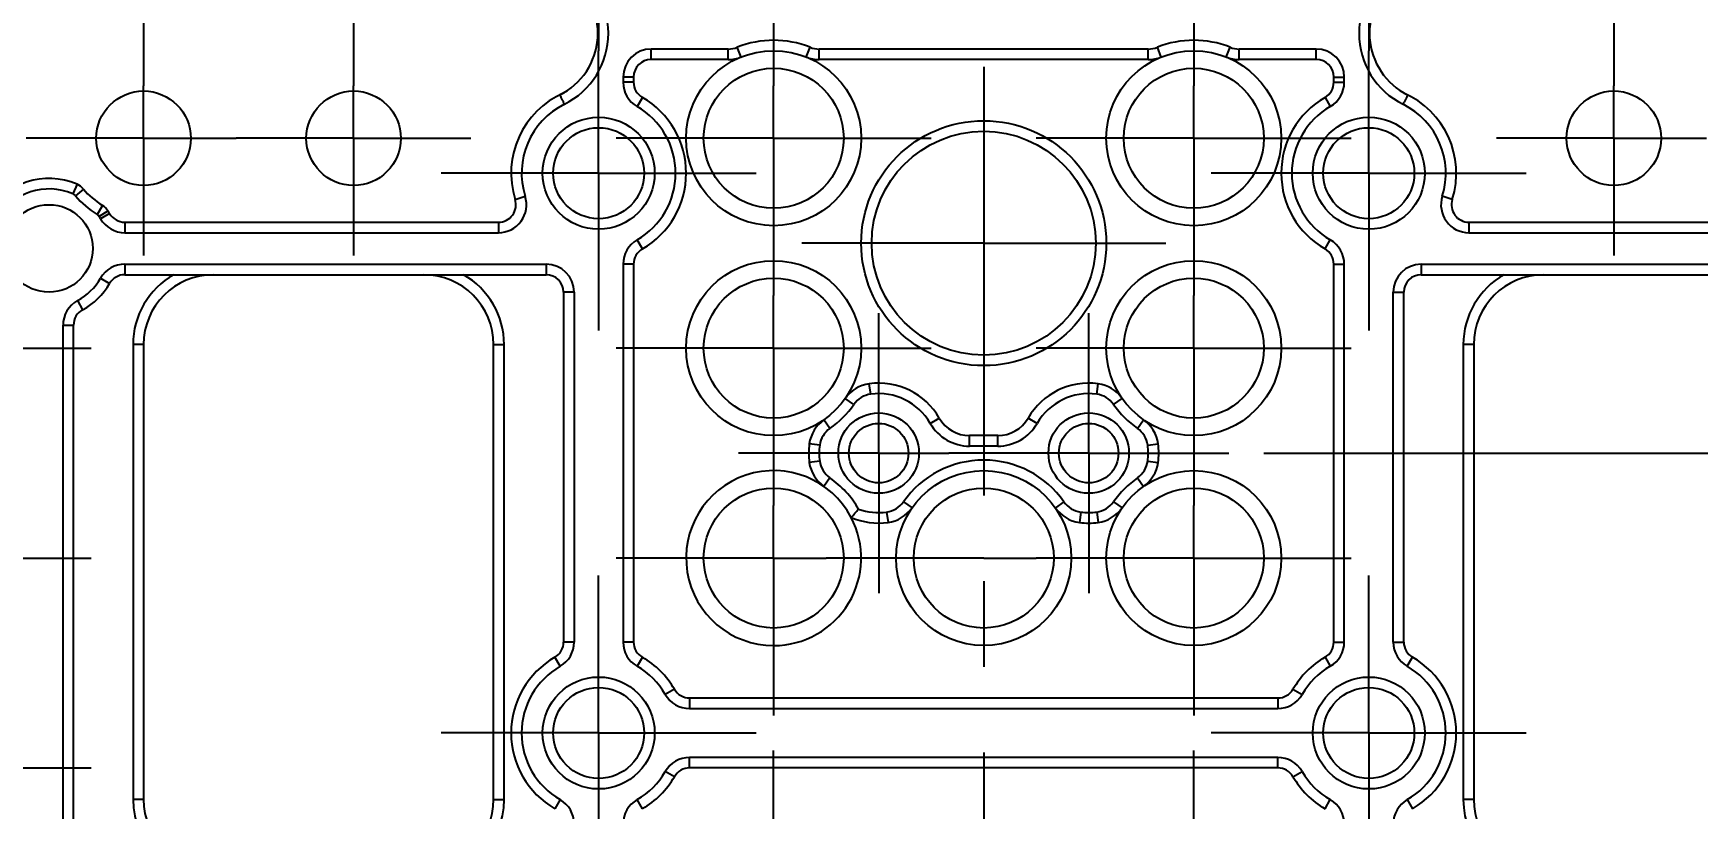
# Model space of a CAD drawing. Header units: millimetres. Extents: x 0 to 297, y 0 to 210.
# Drawn here: x 223.31 to 247.08, y 82.82 to 93.9 of the extents above; entities that cross this region are included whole.
import ezdxf

# ---------------------------------------------------------------- set-up
doc = ezdxf.new("R2010")
doc.units = ezdxf.units.MM
doc.header["$LTSCALE"] = 16.335
doc.linetypes.add('CENTER', pattern=[0.6, 0.375, -0.075, 0.075, -0.075])
doc.layers.get('0').update_dxf_attribs({"linetype": 'CONTINUOUS'})
doc.layers.add('3_ALL_AXES', color=7, linetype='CONTINUOUS')
doc.layers.add('7_ALL_FEATURES', color=7, linetype='CONTINUOUS')
doc.styles.get("Standard").update_dxf_attribs({"font": 'txt', "width": 0.8})
doc.dimstyles.new('DIMSTYLE_4', dxfattribs={"dimtxt": 2.3, "dimasz": 2, "dimexe": 0.7, "dimexo": 0.5, "dimgap": 0.575, "dimtad": 1, "dimdec": 3, "dimlfac": 2, "dimdsep": 46, "dimtxsty": 'Standard', "dimblk": '_FILLED', "dimblk1": '_FILLED', "dimblk2": '_FILLED', "dimcen": 0.09, "dimadec": 0, "dimazin": 0, "dimtp": 0.2, "dimtm": 0.2, "dimtfac": 1, "dimtdec": 3, "dimtofl": 0, "dimtmove": 0, "dimatfit": 3, "dimldrblk": '_FILLED', "dimfxl": 1, "dimtolj": 1, "dimarcsym": 0})

# ---------------------------------------------------------------- blocks, each defined once
blk = doc.blocks.new('_FILLED')
at = {"color": 0, "linetype": 'ByBlock'}
blk.add_solid([(0, 0), (-1, 0.125), (-1, -0.125)], dxfattribs=at)
blk = doc.blocks.new('*D13')
at = {"color": 2, "linetype": 'Continuous'}
for p, q in [((240.886, 87.899), (285.086, 87.899)), ((284.386, 87.899), (284.386, 83.899)), ((284.386, 79.899), (284.386, 83.899)), ((240.886, 79.899), (285.086, 79.899))]:
    blk.add_line(p, q, dxfattribs=at)
at = {"color": 2, "linetype": 'Continuous', "xscale": 2, "yscale": 2, "zscale": 2}
for p, rotation in [((284.386, 87.899), 90), ((284.386, 79.899), 270)]:
    blk.add_blockref('_FILLED', p, dxfattribs=dict(at, rotation=rotation))
at = {"color": 2, "linetype": 'Continuous', "insert": (281.511, 83.899), "char_height": 2.3, "width": 3.68, "attachment_point": 2, "rotation": 90, "line_spacing_factor": 0.9}
blk.add_mtext('16', dxfattribs=at)
blk = doc.blocks.new('*D14')
at = {"color": 2, "linetype": 'Continuous'}
for p, q in [((240.886, 96.899), (285.086, 96.899)), ((284.386, 96.899), (284.386, 92.399)), ((284.386, 87.899), (284.386, 92.399)), ((240.886, 87.899), (285.086, 87.899))]:
    blk.add_line(p, q, dxfattribs=at)
at = {"color": 2, "linetype": 'Continuous', "xscale": 2, "yscale": 2, "zscale": 2}
for p, rotation in [((284.386, 96.899), 90), ((284.386, 87.899), 270)]:
    blk.add_blockref('_FILLED', p, dxfattribs=dict(at, rotation=rotation))
at = {"color": 2, "linetype": 'Continuous', "insert": (281.511, 92.399), "char_height": 2.3, "width": 3.68, "attachment_point": 2, "rotation": 90, "line_spacing_factor": 0.9}
blk.add_mtext('18', dxfattribs=at)

msp = doc.modelspace()

# ---------------------------------------------------------------- linework, layer by layer
at = {"layer": '3_ALL_AXES', "color": 7, "linetype": 'CENTER'}
for p, q in [((236.88647, 103.22091), (236.88647, 68.49358)), ((231.38647, 95.8985), (231.38647, 93.6485)), ((242.38647, 95.8985), (242.38647, 93.6485)), ((224.88647, 95.3985), (224.88647, 93.1485)), ((227.88647, 95.3985), (227.88647, 93.1485)), ((233.88647, 95.3985), (233.88647, 93.1485)), ((239.88647, 95.3985), (239.88647, 93.1485)), ((245.88647, 95.3985), (245.88647, 93.1485)), ((231.38647, 91.8985), (231.38647, 93.6485)), ((242.38647, 93.5485), (242.38647, 93.6485)), ((242.38647, 91.8985), (242.38647, 93.5485)), ((224.88647, 92.3985), (224.88647, 93.1485)), ((227.88647, 92.3985), (227.88647, 93.1485)), ((233.88647, 92.3985), (233.88647, 93.1485)), ((239.88647, 92.3985), (239.88647, 93.1485)), ((245.88647, 92.3985), (245.88647, 93.1485)), ((224.88647, 92.3985), (223.21147, 92.3985)), ((224.88647, 92.3985), (224.88647, 90.7235)), ((224.88647, 92.3985), (226.21147, 92.3985)), ((227.88647, 92.3985), (226.21147, 92.3985)), ((227.88647, 92.3985), (227.88647, 90.7235)), ((227.88647, 92.3985), (229.56147, 92.3985)), ((233.88647, 92.3985), (231.63647, 92.3985)), ((233.88647, 92.3985), (233.88647, 90.1485)), ((233.88647, 92.3985), (236.13647, 92.3985)), ((239.88647, 92.3985), (237.63647, 92.3985)), ((239.88647, 92.3985), (239.88647, 90.1485)), ((239.88647, 92.3985), (242.13647, 92.3985)), ((245.88647, 92.3985), (244.21147, 92.3985)), ((245.88647, 92.3985), (247.21147, 92.3985)), ((245.88647, 92.3985), (245.88647, 90.7235)), ((231.38647, 91.8985), (229.13647, 91.8985)), ((231.38647, 91.8985), (231.38647, 89.6485)), ((231.38647, 91.8985), (233.63647, 91.8985)), ((240.73647, 91.8985), (240.13647, 91.8985)), ((242.38647, 91.8985), (240.73647, 91.8985)), ((242.38647, 91.8985), (242.38647, 89.6485)), ((242.38647, 91.8985), (244.63647, 91.8985)), ((236.88647, 90.8985), (234.28647, 90.8985)), ((236.88647, 90.8985), (239.48647, 90.8985)), ((233.88647, 89.3985), (233.88647, 90.1485)), ((239.88647, 89.3985), (239.88647, 90.1485)), ((235.38647, 87.8985), (235.38647, 89.8985)), ((238.38647, 87.8985), (238.38647, 89.8985)), ((221.88647, 89.3985), (224.13647, 89.3985)), ((233.88647, 89.3985), (231.63647, 89.3985)), ((233.88647, 89.3985), (233.88647, 87.1485)), ((233.88647, 89.3985), (236.13647, 89.3985)), ((239.88647, 89.3985), (237.63647, 89.3985)), ((239.88647, 89.3985), (239.88647, 87.1485)), ((239.88647, 89.3985), (242.13647, 89.3985)), ((235.38647, 87.8985), (233.38647, 87.8985)), ((235.38647, 87.8985), (235.38647, 85.8985)), ((235.38647, 87.8985), (236.38647, 87.8985)), ((238.38647, 87.8985), (236.38647, 87.8985)), ((238.38647, 87.8985), (240.38647, 87.8985)), ((238.38647, 87.8985), (238.38647, 85.8985)), ((233.88647, 86.3985), (233.88647, 87.1485)), ((239.88647, 86.3985), (239.88647, 87.1485)), ((221.88647, 86.3985), (224.13647, 86.3985)), ((233.88647, 86.3985), (231.63647, 86.3985)), ((233.88647, 86.3985), (233.88647, 84.1485)), ((233.88647, 86.3985), (234.63647, 86.3985)), ((236.88647, 86.3985), (234.63647, 86.3985)), ((236.88647, 86.3985), (237.63647, 86.3985)), ((239.88647, 86.3985), (237.63647, 86.3985)), ((239.88647, 86.3985), (242.13647, 86.3985)), ((239.88647, 86.3985), (239.88647, 84.1485)), ((231.38647, 83.8985), (231.38647, 86.1485)), ((242.38647, 83.8985), (242.38647, 86.1485)), ((231.38647, 83.8985), (229.13647, 83.8985)), ((231.38647, 83.8985), (231.38647, 81.6485)), ((231.38647, 83.8985), (233.63647, 83.8985)), ((242.38647, 83.8985), (240.13647, 83.8985)), ((242.38647, 83.8985), (244.63647, 83.8985)), ((242.38647, 83.8985), (242.38647, 81.6485)), ((233.88647, 81.3985), (233.88647, 83.6485)), ((239.88647, 81.3985), (239.88647, 83.6485)), ((221.88647, 83.3985), (224.13647, 83.3985))]:
    msp.add_line(p, q, dxfattribs=at)
at = {"layer": '3_ALL_AXES', "color": 7, "linetype": 'Continuous'}
for centre, radius in [((233.88647, 92.3985), 1), ((239.88647, 92.3985), 1), ((245.88647, 92.3985), 0.675), ((223.53647, 90.8235), 0.625), ((233.88647, 89.3985), 1), ((239.88647, 89.3985), 1), ((233.88647, 86.3985), 1), ((236.88647, 86.3985), 1), ((239.88647, 86.3985), 1)]:
    msp.add_circle(centre, radius, dxfattribs=at)
msp.add_arc((233.88647, 86.3985), 1.25, 270, 27.667921, dxfattribs=at)
at = {"layer": '7_ALL_FEATURES', "color": 7, "linetype": 'Continuous'}
for p, q in [((232.13647, 93.5235), (232.13647, 93.6735)), ((233.23695, 93.6735), (232.13647, 93.6735)), ((233.23695, 93.5235), (233.23695, 93.6735)), ((233.42252, 93.55922), (233.36685, 93.6985)), ((234.35041, 93.55922), (234.40608, 93.6985)), ((234.53599, 93.5235), (234.53599, 93.6735)), ((239.23695, 93.6735), (234.53599, 93.6735)), ((239.23695, 93.5235), (239.23695, 93.6735)), ((239.42252, 93.55922), (239.36685, 93.6985)), ((240.35041, 93.55922), (240.40608, 93.6985)), ((240.53599, 93.5235), (240.53599, 93.6735)), ((241.63647, 93.6735), (240.53599, 93.6735)), ((241.63647, 93.5235), (241.63647, 93.6735)), ((233.23695, 93.5235), (232.13647, 93.5235)), ((239.23695, 93.5235), (234.53599, 93.5235)), ((241.63647, 93.5235), (240.53599, 93.5235)), ((231.73647, 93.2735), (231.73647, 93.19754)), ((231.88647, 93.2735), (231.73647, 93.2735)), ((231.88647, 93.19754), (231.73647, 93.19754)), ((231.88647, 93.2735), (231.88647, 93.19754)), ((241.88647, 93.19754), (241.88647, 93.2735)), ((241.88647, 93.2735), (242.03647, 93.2735)), ((241.88647, 93.19754), (242.03647, 93.19754)), ((242.03647, 93.19754), (242.03647, 93.2735)), ((232.01147, 92.98103), (231.93647, 92.85113)), ((241.76147, 92.98103), (241.83647, 92.85113)), ((223.9362, 91.74013), (223.87624, 91.60264)), ((224.02721, 91.67234), (223.91264, 91.57552)), ((230.19404, 91.5235), (230.33713, 91.5685)), ((243.57889, 91.5235), (243.4358, 91.5685)), ((224.30027, 91.43829), (224.22211, 91.31027)), ((224.38118, 91.35872), (224.25447, 91.27844)), ((224.40249, 91.3235), (224.27259, 91.2485)), ((224.619, 91.1985), (224.619, 91.0485)), ((224.619, 91.1985), (229.95556, 91.1985)), ((229.95556, 91.1985), (229.95556, 91.0485)), ((243.81738, 91.1985), (249.15393, 91.1985)), ((243.81738, 91.1985), (243.81738, 91.0485)), ((224.619, 91.0485), (229.95556, 91.0485)), ((232.01147, 90.81597), (231.93647, 90.94587)), ((241.76147, 90.81597), (241.83647, 90.94587)), ((243.81738, 91.0485), (249.15393, 91.0485)), ((224.619, 90.5985), (224.619, 90.4485)), ((224.619, 90.5985), (230.63647, 90.5985)), ((230.63647, 90.5985), (230.63647, 90.4485)), ((231.73647, 90.59946), (231.73647, 85.19754)), ((231.88647, 90.59946), (231.73647, 90.59946)), ((231.88647, 90.59946), (231.88647, 85.19754)), ((241.88647, 90.59946), (242.03647, 90.59946)), ((241.88647, 85.19754), (241.88647, 90.59946)), ((242.03647, 85.19754), (242.03647, 90.59946)), ((243.13647, 90.5985), (249.15393, 90.5985)), ((243.13647, 90.5985), (243.13647, 90.4485)), ((224.27259, 90.3985), (224.40249, 90.3235)), ((224.619, 90.4485), (230.63647, 90.4485)), ((243.13647, 90.4485), (249.15393, 90.4485)), ((230.88647, 90.1985), (230.88647, 85.19754)), ((231.03647, 90.1985), (230.88647, 90.1985)), ((231.03647, 90.1985), (231.03647, 85.19754)), ((242.73647, 90.1985), (242.88647, 90.1985)), ((242.73647, 85.19754), (242.73647, 90.1985)), ((242.88647, 85.19754), (242.88647, 90.1985)), ((223.94447, 90.07782), (224.01647, 89.94623)), ((223.73647, 81.0235), (223.73647, 89.72692)), ((223.73647, 89.72692), (223.88647, 89.72692)), ((223.88647, 81.0235), (223.88647, 89.72692)), ((224.73647, 89.4485), (224.73647, 82.9485)), ((224.88647, 89.4485), (224.73647, 89.4485)), ((224.88647, 89.4485), (224.88647, 82.9485)), ((229.88647, 82.9485), (229.88647, 89.4485)), ((229.88647, 89.4485), (230.03647, 89.4485)), ((230.03647, 82.9485), (230.03647, 89.4485)), ((243.88647, 89.4485), (243.73647, 89.4485)), ((243.73647, 89.4485), (243.73647, 82.9485)), ((243.88647, 89.4485), (243.88647, 82.9485)), ((235.03286, 88.59489), (234.91003, 88.68099)), ((235.27255, 88.74083), (235.25244, 88.88948)), ((238.50038, 88.74083), (238.52049, 88.88948)), ((238.74007, 88.59489), (238.8629, 88.68099)), ((234.69007, 88.25211), (234.60397, 88.37494)), ((236.12259, 88.3235), (236.25249, 88.3985)), ((237.65034, 88.3235), (237.52044, 88.3985)), ((239.08286, 88.25211), (239.16896, 88.37494)), ((234.54413, 88.01242), (234.39549, 88.03252)), ((236.6855, 87.9985), (236.6855, 88.1485)), ((237.08743, 88.1485), (236.6855, 88.1485)), ((237.08743, 87.9985), (236.6855, 87.9985)), ((237.08743, 87.9985), (237.08743, 88.1485)), ((239.2288, 88.01242), (239.37744, 88.03252)), ((234.54413, 87.78458), (234.39549, 87.76448)), ((239.2288, 87.78458), (239.37744, 87.76448)), ((234.69007, 87.54489), (234.60397, 87.42206)), ((239.08286, 87.54489), (239.16896, 87.42206)), ((235.50038, 87.05617), (235.52049, 86.90752)), ((235.74007, 87.20211), (235.8629, 87.11601)), ((238.03286, 87.20211), (237.91003, 87.11601)), ((238.27255, 87.05617), (238.25244, 86.90752)), ((238.50038, 87.05617), (238.52049, 86.90752)), ((238.74007, 87.20211), (238.8629, 87.11601)), ((231.03647, 85.19754), (230.88647, 85.19754)), ((231.88647, 85.19754), (231.73647, 85.19754)), ((241.88647, 85.19754), (242.03647, 85.19754)), ((242.73647, 85.19754), (242.88647, 85.19754)), ((230.83647, 84.85113), (230.76147, 84.98103)), ((232.01147, 84.98103), (231.93647, 84.85113)), ((241.76147, 84.98103), (241.83647, 84.85113)), ((242.93647, 84.85113), (243.01147, 84.98103)), ((232.469, 84.5235), (232.33909, 84.4485)), ((232.6855, 84.3985), (232.6855, 84.2485)), ((232.6855, 84.3985), (241.08743, 84.3985)), ((241.08743, 84.3985), (241.08743, 84.2485)), ((241.30393, 84.5235), (241.43384, 84.4485)), ((232.6855, 84.2485), (241.08743, 84.2485)), ((232.6855, 83.3985), (232.6855, 83.5485)), ((241.08743, 83.5485), (232.6855, 83.5485)), ((241.08743, 83.3985), (241.08743, 83.5485)), ((232.469, 83.2735), (232.33909, 83.3485)), ((241.08743, 83.3985), (232.6855, 83.3985)), ((241.30393, 83.2735), (241.43384, 83.3485)), ((224.88647, 82.9485), (224.73647, 82.9485)), ((229.88647, 82.9485), (230.03647, 82.9485)), ((230.83647, 82.94587), (230.76147, 82.81597)), ((232.01147, 82.81597), (231.93647, 82.94587)), ((241.76147, 82.81597), (241.83647, 82.94587)), ((242.93647, 82.94587), (243.01147, 82.81597)), ((243.88647, 82.9485), (243.73647, 82.9485))]:
    msp.add_line(p, q, dxfattribs=at)
for centre, radius in [((233.88647, 92.3985), 1.25), ((239.88647, 92.3985), 1.25), ((224.88647, 92.3985), 0.675), ((227.88647, 92.3985), 0.675), ((231.38647, 91.8985), 0.8), ((231.38647, 91.8985), 0.65), ((236.88647, 90.8985), 1.75), ((236.88647, 90.8985), 1.6), ((242.38647, 91.8985), 0.8), ((242.38647, 91.8985), 0.65), ((233.88647, 89.3985), 1.25), ((239.88647, 89.3985), 1.25), ((235.38647, 87.8985), 0.575), ((238.38647, 87.8985), 0.575), ((235.38647, 87.8985), 0.425), ((238.38647, 87.8985), 0.425), ((236.88647, 86.3985), 1.25), ((239.88647, 86.3985), 1.25), ((231.38647, 83.8985), 0.8), ((242.38647, 83.8985), 0.8), ((231.38647, 83.8985), 0.65), ((242.38647, 83.8985), 0.65)]:
    msp.add_circle(centre, radius, dxfattribs=at)
for centre, radius, start, end in [((230.39278, 93.8985), 1.13325, 296.420089, 63.579911), ((243.38015, 93.8985), 1.13325, 116.420089, 243.579911), ((230.39278, 93.8985), 0.98325, 300.113794, 59.886206), ((243.38015, 93.8985), 0.98325, 120.113794, 239.886206), ((232.13647, 93.2735), 0.4, 90, 180), ((233.23695, 94.0235), 0.35, 270, 291.786789), ((233.88647, 92.3985), 1.4, 68.213211, 111.786789), ((234.53599, 94.0235), 0.35, 248.213211, 270), ((239.23695, 94.0235), 0.35, 270, 291.786789), ((239.88647, 92.3985), 1.4, 68.213211, 111.786789), ((240.53599, 94.0235), 0.35, 248.213211, 270), ((241.63647, 93.2735), 0.4, 0, 90), ((232.13647, 93.2735), 0.25, 90, 180), ((233.23695, 94.0235), 0.5, 270, 291.786789), ((234.53599, 94.0235), 0.5, 248.213211, 270), ((239.23695, 94.0235), 0.5, 270, 291.786789), ((240.53599, 94.0235), 0.5, 248.213211, 270), ((241.63647, 93.2735), 0.25, 0, 90), ((232.13647, 93.19754), 0.4, 180, 240), ((232.13647, 93.19754), 0.25, 180, 240), ((241.63647, 93.19754), 0.25, 300, 360), ((241.63647, 93.19754), 0.4, 300, 360), ((231.38647, 91.8985), 1.25, 113.504544, 197.457603), ((231.38647, 91.8985), 1.25, 300, 60), ((242.38647, 91.8985), 1.25, 120, 240), ((242.38647, 91.8985), 1.25, 342.542397, 66.495456), ((231.38647, 91.8985), 1.1, 116.420089, 197.457603), ((244.31091, 99.52752), 14.96909, 206.222037, 206.349257), ((231.38647, 91.8985), 1.1, 300, 60), ((242.38647, 91.8985), 1.1, 120, 240), ((229.44126, 99.53784), 14.99228, 333.650623, 333.777581), ((242.38647, 91.8985), 1.1, 342.542397, 63.579911), ((223.53647, 90.8235), 1, 66.438608, 150), ((223.53647, 90.8235), 0.85, 66.438608, 150), ((223.83626, 91.51098), 0.1, 40.201171, 66.438608), ((224.88647, 92.3985), 1.275, 220.201171, 238.59624), ((223.83626, 91.51098), 0.25, 40.201171, 66.438608), ((224.88647, 92.3985), 1.125, 220.201171, 238.59624), ((229.95556, 91.4485), 0.4, 270, 17.457603), ((243.81738, 91.4485), 0.4, 162.542397, 270), ((224.17, 91.22492), 0.1, 32.358803, 58.59624), ((224.17, 91.22492), 0.25, 32.358803, 58.59624), ((223.53647, 90.8235), 1, 30, 32.358803), ((224.619, 91.4485), 0.25, 210, 270), ((229.95556, 91.4485), 0.25, 270, 17.457603), ((243.81738, 91.4485), 0.25, 162.542397, 270), ((223.53647, 90.8235), 0.85, 30, 32.358803), ((224.619, 91.4485), 0.4, 210, 270), ((232.13647, 90.59946), 0.4, 120, 180), ((232.13647, 90.59946), 0.25, 120, 180), ((241.63647, 90.59946), 0.25, 0, 60), ((241.63647, 90.59946), 0.4, 0, 60), ((224.619, 90.1985), 0.4, 90, 150), ((230.63647, 90.1985), 0.4, 0, 90), ((243.13647, 90.1985), 0.4, 90, 180), ((223.53647, 90.8235), 0.85, 298.685402, 330), ((224.619, 90.1985), 0.25, 90, 150), ((225.88647, 89.4485), 1.15, 119.591846, 180), ((225.88647, 89.4485), 1, 90, 180), ((228.88647, 89.4485), 1, 0, 90), ((228.88647, 89.4485), 1.15, 0, 60.408154), ((230.63647, 90.1985), 0.25, 0, 90), ((243.13647, 90.1985), 0.25, 90, 180), ((244.88647, 89.4485), 1.15, 119.591846, 180), ((244.88647, 89.4485), 1, 90, 180), ((223.53647, 90.8235), 1, 298.685402, 330), ((224.13647, 89.72692), 0.4, 118.685402, 180), ((224.13647, 89.72692), 0.25, 118.685402, 180), ((235.31946, 88.39399), 0.5, 97.702047, 144.969937), ((235.31946, 88.39399), 0.35, 97.702047, 144.969937), ((235.38647, 87.8985), 1, 30, 97.702047), ((235.38647, 87.8985), 0.85, 30, 97.702047), ((238.38647, 87.8985), 1, 82.297953, 150), ((238.38647, 87.8985), 0.85, 82.297953, 150), ((238.45348, 88.39399), 0.35, 35.030063, 82.297953), ((238.45348, 88.39399), 0.5, 35.030063, 82.297953), ((233.88647, 89.3985), 1.4, 305.030063, 324.969937), ((239.88647, 89.3985), 1.4, 215.030063, 234.969937), ((234.89098, 87.96551), 0.5, 125.030063, 172.297953), ((234.89098, 87.96551), 0.35, 125.030063, 172.297953), ((236.6855, 88.6485), 0.65, 210, 270), ((236.6855, 88.6485), 0.5, 210, 270), ((237.08743, 88.6485), 0.5, 270, 330), ((237.08743, 88.6485), 0.65, 270, 330), ((238.88196, 87.96551), 0.35, 7.702047, 54.969937), ((238.88196, 87.96551), 0.5, 7.702047, 54.969937), ((235.38647, 87.8985), 1, 172.297953, 187.702047), ((235.38647, 87.8985), 0.85, 172.297953, 187.702047), ((238.38647, 87.8985), 0.85, 352.297953, 7.702047), ((238.38647, 87.8985), 1, 352.297953, 7.702047), ((234.89098, 87.83149), 0.5, 187.702047, 234.969937), ((234.89098, 87.83149), 0.35, 187.702047, 234.969937), ((236.88647, 86.3985), 1.4, 35.030063, 144.969937), ((238.88196, 87.83149), 0.35, 305.030063, 352.297953), ((238.88196, 87.83149), 0.5, 305.030063, 352.297953), ((233.88647, 86.3985), 1.25, 27.667921, 270), ((233.88647, 86.3985), 1.4, 30.007206, 54.969937), ((239.88647, 86.3985), 1.4, 125.030063, 144.969937), ((232.61103, 89.18024), 3.24377, 317.263769, 320.08005), ((235.38647, 87.8985), 0.85, 250.219682, 277.702047), ((235.45348, 87.40301), 0.35, 277.702047, 324.969937), ((235.45348, 87.40301), 0.5, 277.702047, 324.969937), ((238.31946, 87.40301), 0.5, 215.030063, 262.297953), ((238.31946, 87.40301), 0.35, 215.030063, 262.297953), ((238.38647, 87.8985), 0.85, 262.297953, 277.702047), ((238.45348, 87.40301), 0.35, 277.702047, 324.969937), ((238.45348, 87.40301), 0.5, 277.702047, 324.969937), ((235.38647, 87.8985), 1, 246.862888, 277.702047), ((238.38647, 87.8985), 1, 262.297953, 277.702047), ((230.63647, 85.19754), 0.25, 300, 360), ((230.63647, 85.19754), 0.4, 300, 360), ((232.13647, 85.19754), 0.4, 180, 240), ((232.13647, 85.19754), 0.25, 180, 240), ((241.63647, 85.19754), 0.25, 300, 360), ((241.63647, 85.19754), 0.4, 300, 360), ((243.13647, 85.19754), 0.4, 180, 240), ((243.13647, 85.19754), 0.25, 180, 240), ((231.38647, 83.8985), 1.25, 120, 240), ((231.38647, 83.8985), 1.25, 30, 60), ((242.38647, 83.8985), 1.25, 120, 150), ((242.38647, 83.8985), 1.25, 300, 60), ((231.38647, 83.8985), 1.1, 120, 240), ((231.38647, 83.8985), 1.1, 30, 60), ((242.38647, 83.8985), 1.1, 120, 150), ((242.38647, 83.8985), 1.1, 300, 60), ((232.6855, 84.6485), 0.4, 210, 270), ((232.6855, 84.6485), 0.25, 210, 270), ((241.08743, 84.6485), 0.25, 270, 330), ((241.08743, 84.6485), 0.4, 270, 330), ((232.6855, 83.1485), 0.4, 90, 150), ((241.08743, 83.1485), 0.4, 30, 90), ((231.38647, 83.8985), 1.1, 300, 330), ((231.38647, 83.8985), 1.25, 300, 330), ((232.6855, 83.1485), 0.25, 90, 150), ((241.08743, 83.1485), 0.25, 30, 90), ((242.38647, 83.8985), 1.25, 210, 240), ((242.38647, 83.8985), 1.1, 210, 240), ((225.88647, 82.9485), 1.15, 180, 270), ((225.88647, 82.9485), 1, 180, 270), ((228.88647, 82.9485), 1.15, 270, 360), ((228.88647, 82.9485), 1, 270, 360), ((230.63647, 82.59946), 0.4, 0, 60), ((232.13647, 82.59946), 0.4, 120, 180), ((241.63647, 82.59946), 0.4, 0, 60), ((243.13647, 82.59946), 0.4, 120, 180), ((244.88647, 82.9485), 1.15, 180, 270), ((244.88647, 82.9485), 1, 180, 270)]:
    msp.add_arc(centre, radius, start, end, dxfattribs=at)
for points, knots in [([(230.83176, 93.01851), (230.83064, 93.01771), (230.8289, 93.01656), (230.82797, 93.01436), (230.82815, 93.01367)], [0, 0, 0, 0, 0.65778651, 1, 1, 1, 1]), ([(230.82815, 93.01367), (230.82884, 93.011), (230.83687, 93.00819), (230.84235, 92.99619), (230.84857, 92.98045), (230.85424, 92.96889), (230.85742, 92.9626)], [0, 0, 0, 0, 0.13911828, 0.35402981, 0.64513356, 1, 1, 1, 1]), ([(230.8861, 93.04796), (230.8813, 93.04517), (230.86324, 93.03529), (230.84399, 93.02728), (230.83176, 93.01851)], [0, 0, 0, 0, 0.26943046, 1, 1, 1, 1]), ([(230.85742, 92.9626), (230.85933, 92.95882), (230.86777, 92.9425), (230.87604, 92.92609), (230.8823, 92.91341)], [0, 0, 0, 0, 0.23066421, 1, 1, 1, 1]), ([(242.88499, 93.04479), (242.8901, 93.04256), (242.90897, 93.03422), (242.92862, 93.02694), (242.94112, 93.01848)], [0, 0, 0, 0, 0.26965034, 1, 1, 1, 1]), ([(242.9155, 92.96257), (242.91359, 92.95879), (242.90515, 92.94247), (242.89688, 92.92607), (242.89062, 92.9134)], [0, 0, 0, 0, 0.23072325, 1, 1, 1, 1]), ([(242.94483, 93.01381), (242.94421, 93.0111), (242.9361, 93.0082), (242.93059, 92.99623), (242.92435, 92.98043), (242.91868, 92.96886), (242.9155, 92.96257)], [0, 0, 0, 0, 0.13967826, 0.35510142, 0.64543897, 1, 1, 1, 1]), ([(242.94112, 93.01848), (242.94225, 93.01772), (242.944, 93.01663), (242.94499, 93.01449), (242.94483, 93.01381)], [0, 0, 0, 0, 0.65792939, 1, 1, 1, 1])]:
    msp.add_open_spline(points, degree=3, knots=knots, dxfattribs=at)

# ---------------------------------------------------------------- dimensions: what is measured, and where the dimension line sits
at = {"color": 2, "linetype": 'Continuous'}
for base, p1, p2, picture, middle in [((284.38647, 96.8985), (240.38647, 87.8985), (240.38647, 96.8985), '*D14', (284.38647, 92.68601)), ((284.38647, 87.8985), (240.38647, 79.8985), (240.38647, 87.8985), '*D13', (284.38647, 84.12851))]:
    dim = msp.add_linear_dim(base=base, p1=p1, p2=p2, angle=90, dimstyle='DIMSTYLE_4', dxfattribs=at)
    dim.commit()
    dim.dimension.update_dxf_attribs({"geometry": picture, "text_midpoint": middle, "dimtype": 160})

doc.saveas('drawing.dxf')
